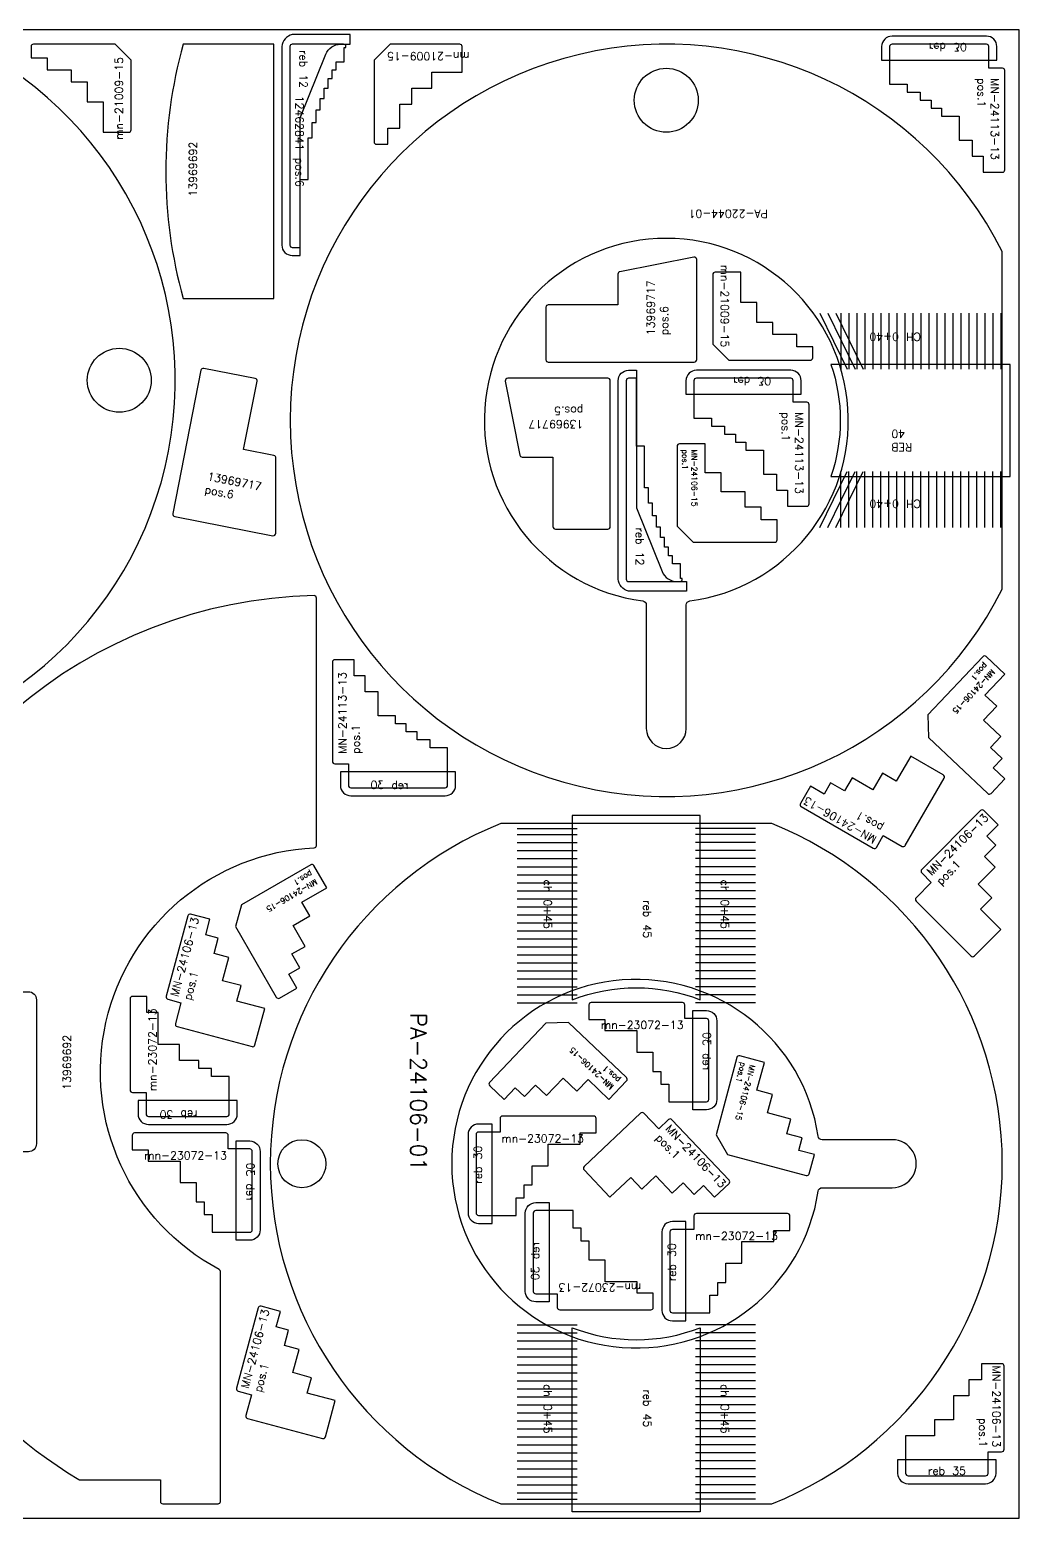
# Model space of a CAD drawing. Header units: millimetres. Extents: x 7875 to 10375, y -105 to 1860.
# Drawn here: x 9138 to 10375, y 0 to 1860 of the extents above; entities that cross this region are included whole.
import ezdxf

# ---------------------------------------------------------------- set-up
doc = ezdxf.new("R2010")
doc.units = ezdxf.units.MM
for name, color, linetype in [('12462841', 7, 'Continuous'), ('13969692', 7, 'Continuous'), ('13969717', 7, 'Continuous'), ('Chanfro', 7, 'Continuous'), ('MN-21009-15', 7, 'Continuous'), ('MN-23072-13', 7, 'Continuous'), ('Mn-24106-13', 7, 'Continuous'), ('MN-24106-15', 7, 'Continuous'), ('MN-24112-13', 7, 'Continuous'), ('PA-22044-01', 7, 'Continuous'), ('PA-24106-01', 7, 'Continuous'), ('Rebaixo', 7, 'Continuous'), ('sheet', 24, 'Continuous'), ('Texto', 7, 'Continuous')]:
    doc.layers.add(name, color=color, linetype=linetype)
doc.styles.get("Standard").update_dxf_attribs({"font": 'txt.shx'})

msp = doc.modelspace()

# ---------------------------------------------------------------- linework, layer by layer
at = {"layer": '12462841', "color": 3}
msp.add_lwpolyline([(9506.3, 1787), (9511.3, 1787), (9511.3, 1799), (9516.3, 1799), (9516.3, 1810), (9521.3, 1810), (9521.3, 1820), (9531.3, 1820), (9531.3, 1838), (9533.3, 1838), (9533.3, 1839, 0.414214), (9530.3, 1842), (9466.3, 1842, 0.414214), (9463.3, 1839), (9463.3, 1591, 0.414214), (9466.3, 1588), (9476.3, 1588), (9476.3, 1673), (9486.3, 1673), (9486.3, 1725), (9491.3, 1725), (9491.3, 1744), (9496.3, 1744), (9496.3, 1760), (9501.3, 1760), (9501.3, 1774), (9506.3, 1774)], format="xyb", close=True, dxfattribs=at)
at = {"layer": '12462841', "color": 1}
msp.add_lwpolyline([(9926.7, 1225.5), (9926.7, 1238.5), (9921.7, 1238.5), (9921.7, 1252.5), (9916.7, 1252.5), (9916.7, 1268.5), (9911.7, 1268.5), (9911.7, 1287.5), (9906.7, 1287.5), (9906.7, 1339.5), (9896.7, 1339.5), (9896.7, 1424.5), (9886.7, 1424.5, 0.414214), (9883.7, 1421.5), (9883.7, 1173.5, 0.414214), (9886.7, 1170.5), (9950.7, 1170.5, 0.414214), (9953.7, 1173.5), (9953.7, 1174.5), (9951.7, 1174.5), (9951.7, 1192.5), (9941.7, 1192.5), (9941.7, 1202.5), (9936.7, 1202.5), (9936.7, 1213.5), (9931.7, 1213.5), (9931.7, 1225.5)], format="xyb", close=True, dxfattribs=at)
at = {"layer": '13969692', "color": 5}
for points in [[(9443.3, 1524), (9443.3, 1842), (9329.9, 1842, 0.136088), (9329.9, 1524)], [(9199.4, 48.4, 0.136464), (9200.9, 48), (9301.5, 48), (9301.5, 21, 0.414214), (9304.5, 18), (9373.5, 18, 0.414214), (9376.5, 21), (9376.5, 308.2, 0.277174), (9375, 310.8, -0.762728), (9493.7, 837.7, 0.400818), (9496.5, 840.7), (9496.5, 1149.9, 0.420661), (9493.5, 1152.9, 0.357668), (8920.6, 661.5, 0.466412), (8923.6, 658), (9136.5, 658, -0.414214), (9146.5, 648), (9146.5, 468, -0.414214), (9136.5, 458), (8923.6, 458, 0.466412), (8920.6, 454.5, 0.216651)]]:
    msp.add_lwpolyline(points, format="xyb", close=True, dxfattribs=at)
at = {"layer": '13969717', "color": 2}
for points in [[(9873.3, 1554.7), (9873.3, 1516.2), (9786.3, 1516.2, 0.414214), (9783.3, 1513.2), (9783.3, 1447.7, 0.414214), (9786.3, 1444.7), (9968.8, 1444.7, 0.414214), (9971.8, 1447.7), (9971.8, 1572.8, 0.472071), (9968.3, 1575.8), (9875.8, 1557.7, 0.35863)], [(9443.4, 1328), (9405.5, 1335.4), (9422.3, 1420.7, 0.414214), (9419.9, 1424.3), (9355.6, 1436.9, 0.414214), (9352.1, 1434.5), (9317, 1255.4, 0.414214), (9319.4, 1251.9), (9442.2, 1227.8, 0.472071), (9445.8, 1230.8), (9445.8, 1325, 0.35863)], [(9753.7, 1326), (9792.2, 1326), (9792.2, 1239, 0.414214), (9795.2, 1236), (9860.7, 1236, 0.414214), (9863.7, 1239), (9863.7, 1421.5, 0.414214), (9860.7, 1424.5), (9735.6, 1424.5, 0.472071), (9732.6, 1420.9), (9750.7, 1328.4, 0.35863)]]:
    msp.add_lwpolyline(points, format="xyb", close=True, dxfattribs=at)
at = {"layer": 'Chanfro', "color": 1}
for p, q in [((10125.7, 1505.9), (10160, 1435.9)), ((10135.7, 1505.9), (10170, 1435.9)), ((10145.7, 1505.9), (10180, 1435.9)), ((10152.1, 1505.9), (10152.1, 1435.9)), ((10162.1, 1505.9), (10162.1, 1435.9)), ((10172.1, 1505.9), (10172.1, 1435.9)), ((10182.1, 1505.9), (10182.1, 1435.9)), ((10192.1, 1505.9), (10192.1, 1435.9)), ((10202.1, 1505.9), (10202.1, 1435.9)), ((10212.1, 1505.9), (10212.1, 1435.9)), ((10222.1, 1505.9), (10222.1, 1435.9)), ((10232.1, 1505.9), (10232.1, 1435.9)), ((10242.1, 1505.9), (10242.1, 1435.9)), ((10252.1, 1505.9), (10252.1, 1435.9)), ((10262.1, 1505.9), (10262.1, 1435.9)), ((10272.1, 1505.9), (10272.1, 1435.9)), ((10282.1, 1505.9), (10282.1, 1435.9)), ((10292.1, 1505.9), (10292.1, 1435.9)), ((10302.1, 1505.9), (10302.1, 1435.9)), ((10312.1, 1505.9), (10312.1, 1435.9)), ((10322.1, 1505.9), (10322.1, 1435.9)), ((10332.1, 1505.9), (10332.1, 1435.9)), ((10342.1, 1505.9), (10342.1, 1435.9)), ((10352.1, 1505.9), (10352.1, 1435.9)), ((10125.7, 1237.9), (10160, 1307.9)), ((10135.7, 1237.9), (10170, 1307.9)), ((10145.7, 1237.9), (10180, 1307.9)), ((10152.1, 1237.9), (10152.1, 1307.9)), ((10162.1, 1237.9), (10162.1, 1307.9)), ((10172.1, 1237.9), (10172.1, 1307.9)), ((10182.1, 1237.9), (10182.1, 1307.9)), ((10192.1, 1237.9), (10192.1, 1307.9)), ((10202.1, 1237.9), (10202.1, 1307.9)), ((10212.1, 1237.9), (10212.1, 1307.9)), ((10222.1, 1237.9), (10222.1, 1307.9)), ((10232.1, 1237.9), (10232.1, 1307.9)), ((10242.1, 1237.9), (10242.1, 1307.9)), ((10252.1, 1237.9), (10252.1, 1307.9)), ((10262.1, 1237.9), (10262.1, 1307.9)), ((10272.1, 1237.9), (10272.1, 1307.9)), ((10282.1, 1237.9), (10282.1, 1307.9)), ((10292.1, 1237.9), (10292.1, 1307.9)), ((10302.1, 1237.9), (10302.1, 1307.9)), ((10312.1, 1237.9), (10312.1, 1307.9)), ((10322.1, 1237.9), (10322.1, 1307.9)), ((10332.1, 1237.9), (10332.1, 1307.9)), ((10342.1, 1237.9), (10342.1, 1307.9)), ((10352.1, 1237.9), (10352.1, 1307.9))]:
    msp.add_line(p, q, dxfattribs=at)
at = {"layer": 'Chanfro', "color": 3}
for p, q in [((9747.3, 862), (9822.3, 862)), ((10045.3, 862), (9970.3, 862)), ((9747.3, 854.2), (9822.3, 854.2)), ((9747.3, 844.2), (9822.3, 844.2)), ((10045.3, 854.2), (9970.3, 854.2)), ((10045.3, 844.2), (9970.3, 844.2)), ((9747.3, 834.2), (9822.3, 834.2)), ((9747.3, 824.2), (9822.3, 824.2)), ((10045.3, 834.2), (9970.3, 834.2)), ((10045.3, 824.2), (9970.3, 824.2)), ((9747.3, 814.2), (9822.3, 814.2)), ((9747.3, 804.2), (9822.3, 804.2)), ((10045.3, 814.2), (9970.3, 814.2)), ((10045.3, 804.2), (9970.3, 804.2)), ((9747.3, 794.2), (9822.3, 794.2)), ((9747.3, 784.2), (9822.3, 784.2)), ((10045.3, 794.2), (9970.3, 794.2)), ((10045.3, 784.2), (9970.3, 784.2)), ((9747.3, 774.2), (9822.3, 774.2)), ((9747.3, 764.2), (9822.3, 764.2)), ((10045.3, 774.2), (9970.3, 774.2)), ((10045.3, 764.2), (9970.3, 764.2)), ((9747.3, 754.2), (9822.3, 754.2)), ((9747.3, 744.2), (9822.3, 744.2)), ((10045.3, 754.2), (9970.3, 754.2)), ((10045.3, 744.2), (9970.3, 744.2)), ((9747.3, 734.2), (9822.3, 734.2)), ((10045.3, 734.2), (9970.3, 734.2)), ((9747.3, 724.2), (9822.3, 724.2)), ((9747.3, 714.2), (9822.3, 714.2)), ((10045.3, 724.2), (9970.3, 724.2)), ((10045.3, 714.2), (9970.3, 714.2)), ((9747.3, 704.2), (9822.3, 704.2)), ((9747.3, 694.2), (9822.3, 694.2)), ((10045.3, 704.2), (9970.3, 704.2)), ((10045.3, 694.2), (9970.3, 694.2)), ((9747.3, 684.2), (9822.3, 684.2)), ((9747.3, 674.2), (9822.3, 674.2)), ((10045.3, 684.2), (9970.3, 684.2)), ((10045.3, 674.2), (9970.3, 674.2)), ((9747.3, 664.2), (9822.3, 664.2)), ((9747.3, 654.2), (9822.3, 654.2)), ((10045.3, 664.2), (9970.3, 664.2)), ((10045.3, 654.2), (9970.3, 654.2)), ((9747.3, 644.2), (9822.3, 644.2)), ((10045.3, 644.2), (9970.3, 644.2)), ((9747.3, 241.8), (9822.3, 241.8)), ((9747.3, 231.8), (9822.3, 231.8)), ((10045.3, 241.8), (9970.3, 241.8)), ((10045.3, 231.8), (9970.3, 231.8)), ((9747.3, 221.8), (9822.3, 221.8)), ((9747.3, 211.8), (9822.3, 211.8)), ((10045.3, 221.8), (9970.3, 221.8)), ((10045.3, 211.8), (9970.3, 211.8)), ((9747.3, 201.8), (9822.3, 201.8)), ((9747.3, 191.8), (9822.3, 191.8)), ((10045.3, 201.8), (9970.3, 201.8)), ((10045.3, 191.8), (9970.3, 191.8)), ((9747.3, 181.8), (9822.3, 181.8)), ((9747.3, 171.8), (9822.3, 171.8)), ((10045.3, 181.8), (9970.3, 181.8)), ((10045.3, 171.8), (9970.3, 171.8)), ((9747.3, 161.8), (9822.3, 161.8)), ((9747.3, 151.8), (9822.3, 151.8)), ((10045.3, 161.8), (9970.3, 161.8)), ((10045.3, 151.8), (9970.3, 151.8)), ((9747.3, 141.8), (9822.3, 141.8)), ((9747.3, 131.8), (9822.3, 131.8)), ((10045.3, 141.8), (9970.3, 141.8)), ((10045.3, 131.8), (9970.3, 131.8)), ((9747.3, 121.8), (9822.3, 121.8)), ((9747.3, 111.8), (9822.3, 111.8)), ((10045.3, 121.8), (9970.3, 121.8)), ((10045.3, 111.8), (9970.3, 111.8)), ((9747.3, 101.8), (9822.3, 101.8)), ((10045.3, 101.8), (9970.3, 101.8)), ((9747.3, 91.8), (9822.3, 91.8)), ((9747.3, 81.8), (9822.3, 81.8)), ((10045.3, 91.8), (9970.3, 91.8)), ((10045.3, 81.8), (9970.3, 81.8)), ((9747.3, 71.8), (9822.3, 71.8)), ((9747.3, 61.8), (9822.3, 61.8)), ((10045.3, 71.8), (9970.3, 71.8)), ((10045.3, 61.8), (9970.3, 61.8)), ((9747.3, 51.8), (9822.3, 51.8)), ((9747.3, 41.8), (9822.3, 41.8)), ((10045.3, 51.8), (9970.3, 51.8)), ((10045.3, 41.8), (9970.3, 41.8)), ((9747.3, 31.8), (9822.3, 31.8)), ((9747.3, 24), (9822.3, 24)), ((10045.3, 31.8), (9970.3, 31.8)), ((10045.3, 24), (9970.3, 24))]:
    msp.add_line(p, q, dxfattribs=at)
at = {"layer": 'MN-21009-15', "color": 2}
for points in [[(9229.8, 1770), (9229.8, 1732), (9261.8, 1732, 0.414214), (9264.8, 1735), (9264.8, 1822), (9244.8, 1842), (9142.8, 1842, 0.414214), (9139.8, 1839), (9139.8, 1825), (9159.8, 1825), (9159.8, 1810), (9189.8, 1810), (9189.8, 1795), (9209.8, 1795), (9209.8, 1770)], [(9640.6, 1807), (9678.6, 1807), (9678.6, 1839, 0.414214), (9675.6, 1842), (9588.6, 1842), (9568.6, 1822), (9568.6, 1720, 0.414214), (9571.6, 1717), (9585.6, 1717), (9585.6, 1737), (9600.6, 1737), (9600.6, 1767), (9615.6, 1767), (9615.6, 1787), (9640.6, 1787)], [(10026.8, 1519), (10026.8, 1557), (9994.8, 1557, 0.414214), (9991.8, 1554), (9991.8, 1467), (10011.8, 1447), (10113.8, 1447, 0.414214), (10116.8, 1450), (10116.8, 1464), (10096.8, 1464), (10096.8, 1479), (10066.8, 1479), (10066.8, 1494), (10046.8, 1494), (10046.8, 1519)]]:
    msp.add_lwpolyline(points, format="xyb", close=True, dxfattribs=at)
at = {"layer": 'MN-23072-13', "color": 3}
for points in [[(9325.5, 592.1), (9298.5, 592.1), (9298.5, 632.1), (9284.5, 632.1), (9284.5, 652.1), (9266.5, 652.1, 0.414214), (9263.5, 649.1), (9263.5, 535.1, 0.414214), (9266.5, 532.1), (9283.5, 532.1), (9283.5, 505.1, 0.414214), (9286.5, 502.1), (9384.5, 502.1, 0.414214), (9387.5, 505.1), (9387.5, 552.1), (9365.5, 552.1), (9365.5, 562.1), (9349.5, 562.1), (9349.5, 572.1), (9325.5, 572.1)], [(9786.1, 440.5), (9786.1, 467.5), (9826.1, 467.5), (9826.1, 481.5), (9846.1, 481.5), (9846.1, 499.5, 0.414214), (9843.1, 502.5), (9729.1, 502.5, 0.414214), (9726.1, 499.5), (9726.1, 482.5), (9699.1, 482.5, 0.414214), (9696.1, 479.5), (9696.1, 381.5, 0.414214), (9699.1, 378.5), (9746.1, 378.5), (9746.1, 400.5), (9756.1, 400.5), (9756.1, 416.5), (9766.1, 416.5), (9766.1, 440.5)], [(10028.4, 318.7), (10028.4, 345.7), (10068.4, 345.7), (10068.4, 359.7), (10088.4, 359.7), (10088.4, 377.7, 0.414214), (10085.4, 380.7), (9971.4, 380.7, 0.414214), (9968.4, 377.7), (9968.4, 360.7), (9941.4, 360.7, 0.414214), (9938.4, 357.7), (9938.4, 259.7, 0.414214), (9941.4, 256.7), (9988.4, 256.7), (9988.4, 278.7), (9998.4, 278.7), (9998.4, 294.7), (10008.4, 294.7), (10008.4, 318.7)]]:
    msp.add_lwpolyline(points, format="xyb", close=True, dxfattribs=at)
at = {"layer": 'MN-23072-13', "color": 1}
for points in [[(9897, 582.4), (9917, 582.4), (9917, 558.4), (9927, 558.4), (9927, 542.4), (9937, 542.4), (9937, 520.4), (9984, 520.4, 0.414214), (9987, 523.4), (9987, 621.4, 0.414214), (9984, 624.4), (9957, 624.4), (9957, 641.4, 0.414214), (9954, 644.4), (9840, 644.4, 0.414214), (9837, 641.4), (9837, 623.4), (9857, 623.4), (9857, 609.4), (9897, 609.4)], [(9326.2, 419.4), (9346.2, 419.4), (9346.2, 395.4), (9356.2, 395.4), (9356.2, 379.4), (9366.2, 379.4), (9366.2, 357.4), (9413.2, 357.4, 0.414214), (9416.2, 360.4), (9416.2, 458.4, 0.414214), (9413.2, 461.4), (9386.2, 461.4), (9386.2, 478.4, 0.414214), (9383.2, 481.4), (9269.2, 481.4, 0.414214), (9266.2, 478.4), (9266.2, 460.4), (9286.2, 460.4), (9286.2, 446.4), (9326.2, 446.4)], [(9857.6, 322.4), (9837.6, 322.4), (9837.6, 346.4), (9827.6, 346.4), (9827.6, 362.4), (9817.6, 362.4), (9817.6, 384.4), (9770.6, 384.4, 0.414214), (9767.6, 381.4), (9767.6, 283.4, 0.414214), (9770.6, 280.4), (9797.6, 280.4), (9797.6, 263.4, 0.414214), (9800.6, 260.4), (9914.6, 260.4, 0.414214), (9917.6, 263.4), (9917.6, 281.4), (9897.6, 281.4), (9897.6, 295.4), (9857.6, 295.4)]]:
    msp.add_lwpolyline(points, format="xyb", close=True, dxfattribs=at)
at = {"layer": 'Mn-24106-13', "color": 2}
for points in [[(10101.4, 893.3, 0.414214), (10102.5, 889.2), (10192.5, 837.2, 0.414214), (10196.6, 838.3), (10205.1, 853.1), (10228.5, 839.6, 0.414214), (10232.6, 840.7), (10281.1, 924.7, 0.414214), (10280, 928.8), (10239.3, 952.3), (10221.3, 921.1), (10204, 931.1), (10192, 910.3), (10166, 925.3), (10156.5, 908.8), (10139.2, 918.8), (10131.2, 905), (10113.9, 915)], [(10330.9, 884.3, 0.414214), (10326.6, 884.3), (10253.1, 810.8, 0.414214), (10253.1, 806.5), (10265.1, 794.5), (10246, 775.4, 0.414214), (10246, 771.2), (10314.6, 702.6, 0.414214), (10318.9, 702.6), (10352.1, 735.8), (10326.6, 761.3), (10340.8, 775.4), (10323.8, 792.4), (10345, 813.6), (10331.6, 827), (10345.7, 841.2), (10334.4, 852.5), (10348.6, 866.6)], [(9339.3, 754.8, 0.414214), (9335.6, 752.7), (9308.7, 652.3, 0.414214), (9310.8, 648.6), (9327.2, 644.2), (9320.2, 618.1, 0.414214), (9322.4, 614.4), (9416, 589.3, 0.414214), (9419.7, 591.4), (9431.9, 636.8), (9397.1, 646.2), (9402.3, 665.5), (9379.1, 671.7), (9386.9, 700.7), (9368.5, 705.6), (9373.7, 724.9), (9358.2, 729), (9363.4, 748.4)], [(10012.3, 418.3, 0.414214), (10012.4, 422.5), (9940.9, 498, 0.414214), (9936.7, 498.1), (9924.3, 486.4), (9905.7, 506, 0.414214), (9901.5, 506.1), (9831.1, 439.4, 0.414214), (9831, 435.2), (9863.3, 401.1), (9889.4, 425.8), (9903.2, 411.3), (9920.6, 427.8), (9941.2, 406), (9955, 419.1), (9968.8, 404.6), (9980.4, 415.6), (9994.2, 401.1)], [(9427.3, 265, 0.414214), (9423.6, 262.9), (9396.7, 162.4, 0.414214), (9398.8, 158.8), (9415.2, 154.4), (9408.3, 128.3, 0.414214), (9410.4, 124.6), (9504.1, 99.5, 0.414214), (9507.7, 101.6), (9519.9, 147), (9485.1, 156.3), (9490.3, 175.6), (9467.1, 181.9), (9474.9, 210.8), (9456.5, 215.8), (9461.7, 235.1), (9446.3, 239.2), (9451.4, 258.5)]]:
    msp.add_lwpolyline(points, format="xyb", close=True, dxfattribs=at)
at = {"layer": 'Mn-24106-13', "color": 4}
msp.add_lwpolyline([(10353, 193.1), (10328, 193.1), (10328, 173.1), (10312, 173.1), (10312, 153.1), (10293, 153.1), (10293, 123.1), (10269, 123.1), (10269, 103.1), (10233, 103.1), (10233, 56.1, 0.414214), (10236, 53.1), (10333, 53.1, 0.414214), (10336, 56.1), (10336, 83.1), (10353, 83.1, 0.414214), (10356, 86.1), (10356, 190.1, 0.414214)], format="xyb", close=True, dxfattribs=at)
at = {"layer": 'MN-24106-15', "color": 2}
for points in [[(9947.3, 1239.5), (9967.3, 1219.5), (10069.3, 1219.5, 0.414214), (10072.3, 1222.5), (10072.3, 1247.5), (10052.3, 1247.5), (10052.3, 1263.5), (10032.3, 1263.5), (10032.3, 1282.5), (10002.3, 1282.5), (10002.3, 1306.5), (9982.3, 1306.5), (9982.3, 1342.5), (9950.3, 1342.5, 0.414214), (9947.3, 1339.5)], [(10260.8, 1004), (10261.5, 975.7), (10335.6, 905.6, 0.414214), (10339.8, 905.7), (10357, 923.9), (10342.5, 937.6), (10353.5, 949.2), (10339, 963), (10352, 976.8), (10330.3, 997.4), (10346.8, 1014.8), (10332.2, 1028.6), (10357, 1054.7), (10333.8, 1076.7, 0.414214), (10329.5, 1076.6)], [(9402.7, 766.7), (9395.3, 739.4), (9446.3, 651.1, 0.414214), (9450.4, 650), (9472.1, 662.5), (9462.1, 679.8), (9475.9, 687.8), (9465.9, 705.1), (9482.4, 714.6), (9467.4, 740.6), (9488.2, 752.6), (9478.2, 769.9), (9509.4, 787.9), (9493.4, 815.6, 0.414214), (9489.3, 816.7)], [(9811.4, 619.5), (9783.2, 618.8), (9713, 544.7, 0.414214), (9713.1, 540.5), (9731.3, 523.3), (9745, 537.8), (9756.6, 526.8), (9770.4, 541.3), (9784.2, 528.3), (9804.8, 550), (9822.2, 533.5), (9836, 548.1), (9862.1, 523.3), (9884.1, 546.5, 0.414214), (9884, 550.8)], [(9996.1, 479.2), (10010.2, 454.7), (10108.7, 428.3, 0.414214), (10112.4, 430.4), (10118.9, 454.6), (10099.6, 459.7), (10103.7, 475.2), (10084.4, 480.4), (10089.3, 498.7), (10060.3, 506.5), (10066.5, 529.7), (10047.2, 534.8), (10056.5, 569.6), (10025.6, 577.9, 0.414214), (10022, 575.8)]]:
    msp.add_lwpolyline(points, format="xyb", close=True, dxfattribs=at)
at = {"layer": 'MN-24112-13', "color": 32}
for points in [[(10334, 1842), (10216, 1842, 0.414214), (10213, 1839), (10213, 1792), (10235, 1792), (10235, 1782), (10251, 1782), (10251, 1772), (10265, 1772), (10265, 1762), (10278, 1762), (10278, 1752), (10300, 1752), (10300, 1722), (10316, 1722), (10316, 1702), (10330, 1702), (10330, 1682), (10354, 1682, 0.414214), (10357, 1685), (10357, 1809, 0.414214), (10354, 1812), (10337, 1812), (10337, 1839, 0.414214)], [(10089.4, 1424.5), (9971.4, 1424.5, 0.414214), (9968.4, 1421.5), (9968.4, 1374.5), (9990.4, 1374.5), (9990.4, 1364.5), (10006.4, 1364.5), (10006.4, 1354.5), (10020.4, 1354.5), (10020.4, 1344.5), (10033.4, 1344.5), (10033.4, 1334.5), (10055.4, 1334.5), (10055.4, 1304.5), (10071.4, 1304.5), (10071.4, 1284.5), (10085.4, 1284.5), (10085.4, 1264.5), (10109.4, 1264.5, 0.414214), (10112.4, 1267.5), (10112.4, 1391.5, 0.414214), (10109.4, 1394.5), (10092.4, 1394.5), (10092.4, 1421.5, 0.414214)], [(9539.5, 912.8), (9657.5, 912.8, 0.414214), (9660.5, 915.8), (9660.5, 962.8), (9638.5, 962.8), (9638.5, 972.8), (9622.5, 972.8), (9622.5, 982.8), (9608.5, 982.8), (9608.5, 992.8), (9595.5, 992.8), (9595.5, 1002.8), (9573.5, 1002.8), (9573.5, 1032.8), (9557.5, 1032.8), (9557.5, 1052.8), (9543.5, 1052.8), (9543.5, 1072.8), (9519.5, 1072.8, 0.414214), (9516.5, 1069.8), (9516.5, 945.8, 0.414214), (9519.5, 942.8), (9536.5, 942.8), (9536.5, 915.8, 0.414214)]]:
    msp.add_lwpolyline(points, format="xyb", close=True, dxfattribs=at)
at = {"layer": 'PA-22044-01', "color": 1}
for points in [[(8639.1, 1842, 4.219005), (9061, 1842)], [(10353.8, 1161), (10353.8, 1582.9, 4.219005)], [(9963.2, 1146.3, 15.435213), (9904.5, 1146.3, -0.376803), (9908.8, 1141.4), (9908.8, 986.9, 0.999991), (9958.8, 986.9), (9958.8, 1141.4, -0.376803)]]:
    msp.add_lwpolyline(points, format="xyb", close=True, dxfattribs=at)
for centre in [(9933.8, 1771.9), (9250.1, 1422)]:
    msp.add_circle(centre, 40, dxfattribs=at)
at = {"layer": 'PA-24106-01', "color": 3}
for points in [[(10065.7, 868), (9727, 868, 0.677987), (9727, 18), (10065.7, 18, 0.677987)], [(10123.7, 408.7, -0.371076), (10128.7, 413), (10216.3, 413, 1.000005), (10216.3, 473), (10128.7, 473, -0.371076), (10123.7, 477.3, 13.353686)]]:
    msp.add_lwpolyline(points, format="xyb", close=True, dxfattribs=at)
msp.add_circle((9478.3, 443), 30, dxfattribs=at)
at = {"layer": 'Rebaixo', "color": 3}
for points in [[(9538.8, 1842), (9538.8, 1854), (9466.3, 1854, 0.317372), (9453.3, 1839), (9453.3, 1591, 0.414214), (9466.3, 1578), (9476.3, 1578), (9476.3, 1750), (9508.3, 1829.5, -0.306166), (9526.8, 1842)], [(9816.3, 647.9, -0.188262), (9976.3, 647.9), (9976.3, 878), (9816.3, 878)], [(9273.5, 522.1), (9273.5, 505.1, 0.414214), (9286.5, 492.1), (9384.5, 492.1, 0.414214), (9397.5, 505.1), (9397.5, 522.1)], [(9716.1, 492.5), (9699.1, 492.5, 0.414214), (9686.1, 479.5), (9686.1, 381.5, 0.414214), (9699.1, 368.5), (9716.1, 368.5)], [(9958.4, 370.7), (9941.4, 370.7, 0.414214), (9928.4, 357.7), (9928.4, 259.7, 0.414214), (9941.4, 246.7), (9958.4, 246.7)], [(9816.3, 238.1, 0.188262), (9976.3, 238.1), (9976.3, 8), (9816.3, 8)]]:
    msp.add_lwpolyline(points, format="xyb", close=True, dxfattribs=at)
at = {"layer": 'Rebaixo', "color": 32}
for points in [[(10347, 1822), (10347, 1839, 0.414214), (10334, 1852), (10216, 1852, 0.414214), (10203, 1839), (10203, 1822)], [(10102.4, 1404.5), (10102.4, 1421.5, 0.414214), (10089.4, 1434.5), (9971.4, 1434.5, 0.414214), (9958.4, 1421.5), (9958.4, 1404.5)], [(9526.5, 932.8), (9526.5, 915.8, 0.414214), (9539.5, 902.8), (9657.5, 902.8, 0.414214), (9670.5, 915.8), (9670.5, 932.8)]]:
    msp.add_lwpolyline(points, format="xyb", close=True, dxfattribs=at)
at = {"layer": 'Rebaixo', "color": 1}
for points in [[(9959.2, 1170.5), (9959.2, 1158.5), (9886.7, 1158.5, -0.317372), (9873.7, 1173.5), (9873.7, 1421.5, -0.414214), (9886.7, 1434.5), (9896.7, 1434.5), (9896.7, 1262.5), (9928.7, 1183, 0.306166), (9947.2, 1170.5)], [(10363.8, 1441.9), (10139.7, 1441.9, -0.165317), (10139.7, 1301.9), (10363.8, 1301.9)], [(9967, 634.4), (9984, 634.4, -0.414214), (9997, 621.4), (9997, 523.4, -0.414214), (9984, 510.4), (9967, 510.4)], [(9396.2, 471.4), (9413.2, 471.4, -0.414214), (9426.2, 458.4), (9426.2, 360.4, -0.414214), (9413.2, 347.4), (9396.2, 347.4)], [(9787.6, 270.4), (9770.6, 270.4, -0.414214), (9757.6, 283.4), (9757.6, 381.4, -0.414214), (9770.6, 394.4), (9787.6, 394.4)]]:
    msp.add_lwpolyline(points, format="xyb", close=True, dxfattribs=at)
at = {"layer": 'Rebaixo', "color": 4}
msp.add_lwpolyline([(10223, 73.1), (10223, 56.1, 0.414214), (10236, 43.1), (10333, 43.1, 0.414214), (10346, 56.1), (10346, 73.1)], format="xyb", close=True, dxfattribs=at)
at = {"layer": 'sheet', "color": 7}
msp.add_lwpolyline([(7875, 0), (10375, 0), (10375, 1860), (7875, 1860)], close=True, dxfattribs=at)

# ---------------------------------------------------------------- texts
at = {"layer": 'Chanfro', "color": 1, "char_height": 10, "rotation": 180}
for insert, attachment_point in [((10187.7, 1481.3), 9), ((10187.7, 1262.6), 3)]:
    msp.add_mtext_dynamic_manual_height_columns('CH 0+40', width=108.651, gutter_width=12.5, heights=[0], dxfattribs=dict(at, insert=insert, attachment_point=attachment_point))
at = {"layer": 'Chanfro', "color": 3, "char_height": 10, "rotation": 270}
for insert, attachment_point in [((9780.6, 798), 7), ((10012.1, 798), 1), ((9780.6, 167.6), 7), ((10012.1, 167.6), 1)]:
    msp.add_mtext_dynamic_manual_height_columns('ch 0+45', width=90.617, gutter_width=12.5, heights=[0], dxfattribs=dict(at, insert=insert, attachment_point=attachment_point))
at = {"layer": 'Rebaixo', "color": 32, "extrusion": (0, 0, -1), "char_height": 10, "attachment_point": 7}
for insert, text_direction in [((10262, 1843.4), (1, 0, 0)), ((10017.4, 1425.9), (1, 0, 0)), ((9611.6, 911.4), (-1, 0, 0))]:
    msp.add_mtext_dynamic_manual_height_columns('reb 30', width=54.116, gutter_width=12.5, heights=[0], dxfattribs=dict(at, insert=insert, text_direction=text_direction))
at = {"layer": 'Rebaixo', "color": 3, "char_height": 10}
for s, width, insert, attachment_point, rotation in [('reb 12', 56.654, (9485.2, 1834.7), 1, 270), ('reb 45', 107.854, (9915.1, 724.9), 3, 270), ('reb 30', 48.035, (9348, 499.4), 1, 180), ('reb 30', 48.035, (9693.4, 418), 1, 90), ('reb 30', 48.035, (9935.8, 296.2), 1, 90), ('reb 45', 107.854, (9915.1, 161.1), 1, 270)]:
    msp.add_mtext_dynamic_manual_height_columns(s, width=width, gutter_width=12.5, heights=[0], dxfattribs=dict(at, insert=insert, attachment_point=attachment_point, rotation=rotation))
at = {"layer": 'Rebaixo', "color": 1, "char_height": 10}
for s, width, insert, attachment_point, rotation in [('REB\\P40', 71.207, (10215.1, 1333.3), 3, 180), ('reb 12', 56.654, (9905.6, 1238.1), 1, 270)]:
    msp.add_mtext_dynamic_manual_height_columns(s, width=width, gutter_width=12.5, heights=[0], dxfattribs=dict(at, insert=insert, attachment_point=attachment_point, rotation=rotation))
at = {"layer": 'Rebaixo', "color": 1, "extrusion": (0, 0, -1), "char_height": 10, "attachment_point": 1}
for insert, text_direction in [((9989.6, 559.9), (0, 1, 0)), ((9418.9, 396.8), (0, 1, 0)), ((9764.9, 345), (0, -1, 0))]:
    msp.add_mtext_dynamic_manual_height_columns('reb 30', width=48.035, gutter_width=12.5, heights=[0], dxfattribs=dict(at, insert=insert, text_direction=text_direction))
at = {"layer": 'Rebaixo', "color": 4, "insert": (10260.9, 54.3), "char_height": 10, "attachment_point": 7}
msp.add_mtext_dynamic_manual_height_columns('reb 35', width=70.921, gutter_width=12.5, heights=[0], dxfattribs=at)
at = {"layer": 'Texto', "color": 2}
for s, insert, char_height, width, attachment_point, rotation in [('mn-21009-15', (9244.7, 1825.8), 10, 140.002, 3, 90), ('mn-21009-15', (9584.8, 1821.9), 10, 140.002, 3, 180), ('mn-21009-15', (10011.9, 1463.2), 10, 140.002, 3, 270), ('13969717\\Ppos.6', (9909.4, 1478.3), 10, 75.614, 1, 90), ('13969717\\Ppos.5', (9830.1, 1362.1), 10, 75.614, 1, 180), ('MN-24106-15 pos.1', (9972.5, 1335.6), 7, 89.838, 1, 270), ('13969717\\Ppos.6', (9361.4, 1307.2), 10, 75.614, 1, 348.9174), ('MN-24106-15 pos.1', (10345.2, 1056.5), 7, 89.838, 1, 226.5481), ('MN-24106-13 pos.1', (10192.6, 842.5), 10, 98.911, 1, 150), ('MN-24106-13 pos.1', (10258.2, 809.3), 10, 98.911, 1, 45), ('MN-24106-15 pos.1', (9498.5, 793), 7, 89.838, 1, 210), ('MN-24106-13 pos.1', (9313.8, 653.5), 10, 98.911, 1, 75), ('MN-24106-15 pos.1', (9863.9, 535.1), 7, 89.838, 1, 136.5481), ('MN-24106-15 pos.1', (10045.3, 565.5), 7, 89.838, 1, 255), ('MN-24106-13 pos.1', (9939.3, 492.9), 10, 98.911, 1, 313.4518), ('MN-24106-13 pos.1', (9401.8, 163.7), 10, 98.911, 1, 75)]:
    msp.add_mtext(s, dxfattribs=dict(at, insert=insert, char_height=char_height, width=width, attachment_point=attachment_point, rotation=rotation))
at = {"layer": 'Texto', "color": 32, "char_height": 10, "width": 98.079, "attachment_point": 1}
for insert, rotation in [((10349.7, 1799.6), 270), ((10105, 1382.1), 270), ((9523.9, 955.2), 90)]:
    msp.add_mtext('MN-24113-13 pos.1', dxfattribs=dict(at, insert=insert, rotation=rotation))
at = {"layer": 'Texto', "color": 3, "attachment_point": 1}
for s, insert, char_height, width, rotation in [('12462841 pos.6', (9480.4, 1777.6), 10, 161.025, 270), ('mn-23072-13', (9286.5, 533.7), 10, 39.832, 90), ('PA-24106-01', (9634.1, 631.8), 20, 458.65, 270)]:
    msp.add_mtext(s, dxfattribs=dict(at, insert=insert, char_height=char_height, width=width, rotation=rotation))
at = {"layer": 'Texto', "color": 5, "char_height": 10, "width": 225.52, "attachment_point": 1, "rotation": 90}
for insert in [(9337.2, 1651.5), (9179.7, 535.4)]:
    msp.add_mtext('13969692', dxfattribs=dict(at, insert=insert))
at = {"layer": 'Texto', "color": 1, "char_height": 10, "rotation": 180}
for s, insert, width, attachment_point in [('{\\W7.88786;   }PA-22044-01', (10060.7, 1625.1), 262.375, 1), ('mn-23072-13', (9799.2, 283.4), 39.832, 3)]:
    msp.add_mtext(s, dxfattribs=dict(at, insert=insert, width=width, attachment_point=attachment_point))
at = {"layer": 'Texto', "color": 1, "char_height": 10, "width": 39.832, "attachment_point": 3}
for insert in [(9955.4, 621.4), (9384.6, 458.4)]:
    msp.add_mtext('mn-23072-13', dxfattribs=dict(at, insert=insert))
at = {"layer": 'Texto', "color": 3, "char_height": 10, "width": 39.832, "attachment_point": 1}
for insert in [(9727.7, 479.5), (9970, 357.7)]:
    msp.add_mtext('mn-23072-13', dxfattribs=dict(at, insert=insert))
at = {"layer": 'Texto', "color": 4, "insert": (10351.4, 88.7), "char_height": 10, "width": 98.911, "attachment_point": 3, "rotation": 270}
msp.add_mtext('MN-24106-13 pos.1', dxfattribs=at)

doc.saveas('drawing.dxf')
